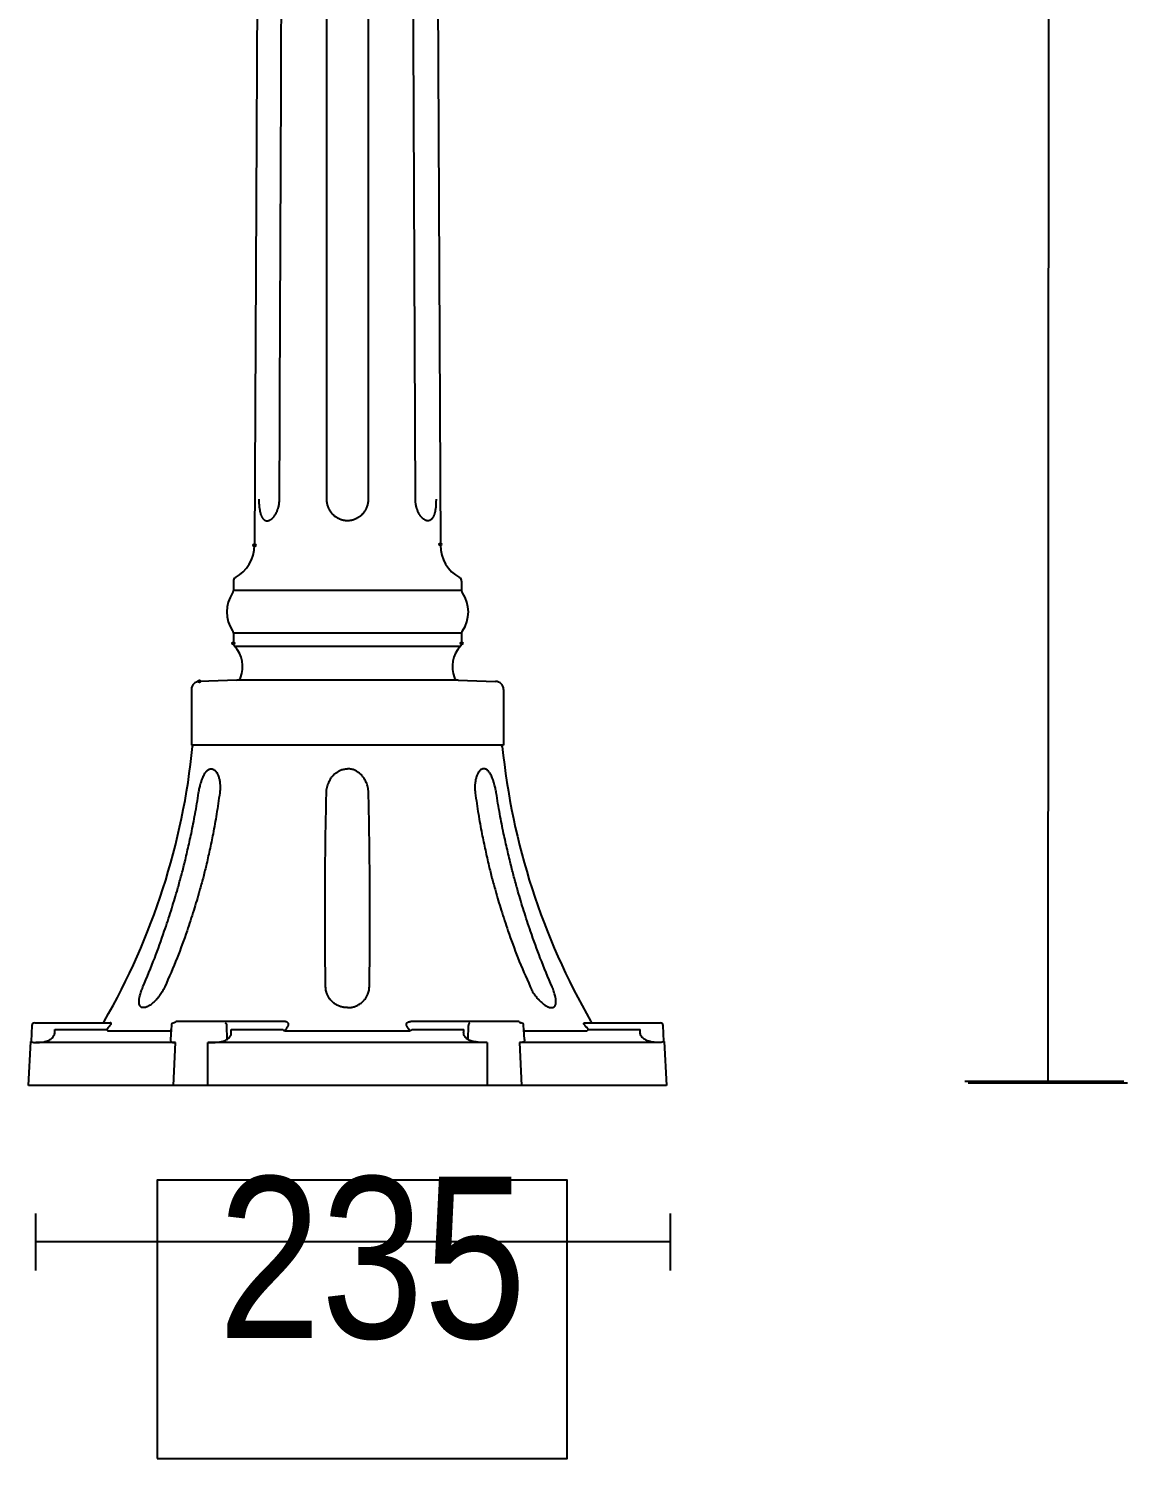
# Model space of a CAD drawing. Extents: x 0 to 91, y 0 to 417.
# Drawn here: x 0.2 to 80.2, y 0 to 104.2 of the extents above; entities that cross this region are included whole.
import ezdxf

# ---------------------------------------------------------------- set-up
doc = ezdxf.new("R2010")
doc.units = 0
doc.layers.add('LIVELLO_1', color=160, linetype='Continuous')
doc.styles.add('STD', font='txt')

# ---------------------------------------------------------------- blocks, each defined once
blk = doc.blocks.new('AI9-BLK1')
at = {"layer": 'LIVELLO_1', "color": 7}
for p, q in [((29.44, 5.54), (29.35, -181.22)), ((-27.85, -14.07), (-28.44, -142.05)), ((-15.48, -14.07), (-14.9, -142.05)), ((-29.98, -144.67), (-29.98, -145.36)), ((-13.35, -144.67), (-13.35, -145.36)), ((-13.35, -145.36), (-29.98, -145.36)), ((-13.35, -148.45), (-29.98, -148.45)), ((-29.98, -148.45), (-29.98, -149.2)), ((-13.35, -148.45), (-13.35, -149.2)), ((-29.9, -149.41), (-13.43, -149.41)), ((-29.72, -151.87), (-32.45, -151.97)), ((-28.47, -151.87), (-29.72, -151.87)), ((-14.86, -151.87), (-28.47, -151.87)), ((-13.61, -151.87), (-14.86, -151.87)), ((-13.61, -151.87), (-10.88, -151.97)), ((-33.03, -152.55), (-33.03, -156.61)), ((-10.3, -152.55), (-10.3, -156.61)), ((-33.03, -156.61), (-32.95, -156.61)), ((-21.66, -156.61), (-32.95, -156.61)), ((-10.49, -156.61), (-21.66, -156.61)), ((-10.3, -156.61), (-10.49, -156.61)), ((-44.45, -176.83), (-39.56, -176.83)), ((-39.56, -176.83), (-38.96, -176.83)), ((-26.28, -176.73), (-34.18, -176.73)), ((-9.15, -176.73), (-17.06, -176.73)), ((-4.37, -176.83), (-3.77, -176.83)), ((-3.77, -176.83), (1.13, -176.83)), ((-44.65, -177.02), (-44.71, -178.18)), ((-42.98, -177.32), (-39.2, -177.32)), ((-39.14, -177.41), (-34.59, -177.41)), ((-34.51, -177.32), (-34.55, -178.05)), ((-34.49, -177.02), (-34.51, -177.32)), ((-30.48, -177.02), (-30.46, -178.05)), ((-30.13, -177.32), (-26.36, -177.32)), ((-26.22, -177.41), (-21.66, -177.41)), ((-21.66, -177.41), (-17.11, -177.41)), ((-16.98, -177.32), (-13.2, -177.32)), ((-12.87, -178.05), (-12.85, -177.02)), ((-8.82, -177.32), (-8.84, -177.02)), ((-8.78, -178.05), (-8.82, -177.32)), ((-8.75, -177.41), (-4.2, -177.41)), ((-4.13, -177.32), (-0.35, -177.32)), ((1.38, -178.18), (1.32, -177.02)), ((-44.89, -181.38), (-44.73, -178.19)), ((-34.2, -178.26), (-44.37, -178.26)), ((-34.34, -181.38), (-34.2, -178.26)), ((-21.66, -178.26), (-31.83, -178.26)), ((-31.83, -181.38), (-31.83, -178.26)), ((-11.5, -178.26), (-21.66, -178.26)), ((-11.5, -178.26), (-11.5, -181.38)), ((1.03, -178.26), (-9.13, -178.26)), ((-9.13, -178.26), (-8.99, -181.38)), ((1.4, -178.19), (1.56, -181.38)), ((23.3, -181.07), (34.89, -181.07)), ((-21.66, -181.38), (-31.83, -181.38)), ((-11.5, -181.38), (-21.66, -181.38)), ((23.55, -181.2), (35.14, -181.2)), ((-44.38, -190.71), (-44.38, -194.86)), ((1.85, -190.71), (1.85, -194.86)), ((1.85, -192.78), (-44.38, -192.78))]:
    blk.add_line(p, q, dxfattribs=at)
for points in [[(-31.83, -181.38), (-34.34, -181.38), (-44.89, -181.38)], [(1.56, -181.38), (-8.99, -181.38), (-11.5, -181.38)]]:
    blk.add_lwpolyline(points, dxfattribs=at)
blk.add_lwpolyline([(-35.53, -208.54), (-5.67, -208.54), (-5.67, -188.28), (-35.53, -188.28)], close=True, dxfattribs=at)
for centre in [(-28.44, -142.05), (-13.35, -149.2)]:
    blk.add_circle(centre, 0.0894, dxfattribs=at)
for centre, major_axis, ratio in [((-14.9, -141.99), (0.0893, 0), 0.975915), ((-29.98, -149.2), (0.0006, -0.0899), 0.979863), ((-32.45, -151.97), (0.0919, 0), 0.952225)]:
    blk.add_ellipse(centre, major_axis=major_axis, ratio=ratio, dxfattribs=at)
for points, knots in [([(-26.62, -138.69), (-26.54, -118.74), (-26.46, -98.79), (-26.38, -78.84), (-26.3, -58.88), (-26.22, -38.93), (-26.14, -18.97)], [0, 0, 0, 0, 1, 1, 1, 2, 2, 2, 2]), ([(-23.17, -138.69), (-23.17, -118.74), (-23.17, -98.79), (-23.17, -78.84), (-23.17, -78.84), (-23.17, -18.97), (-23.17, -18.97)], [0, 0, 0, 0, 1, 1, 1, 2, 2, 2, 2]), ([(-20.17, -18.97), (-20.16, -38.93), (-20.16, -58.88), (-20.16, -78.84), (-20.16, -78.84), (-20.16, -138.69), (-20.16, -138.69)], [0, 0, 0, 0, 1, 1, 1, 2, 2, 2, 2]), ([(-16.71, -138.69), (-16.8, -118.74), (-16.88, -98.79), (-16.96, -78.84), (-17.04, -58.88), (-17.11, -38.93), (-17.19, -18.97)], [0, 0, 0, 0, 1, 1, 1, 2, 2, 2, 2]), ([(-28.12, -138.69), (-28.12, -138.75), (-28.12, -138.81), (-28.12, -138.87), (-28.12, -138.92), (-28.12, -138.97), (-28.12, -139.03), (-28.11, -139.07), (-28.11, -139.11), (-28.1, -139.15), (-28.1, -139.19), (-28.1, -139.23), (-28.09, -139.27), (-28.09, -139.3), (-28.09, -139.33), (-28.08, -139.35), (-28.08, -139.38), (-28.07, -139.41), (-28.07, -139.43), (-28.06, -139.46), (-28.06, -139.49), (-28.06, -139.51), (-28.05, -139.54), (-28.04, -139.57), (-28.04, -139.6), (-28.03, -139.63), (-28.03, -139.65), (-28.02, -139.67), (-28.01, -139.69), (-28.01, -139.72), (-28, -139.75), (-28, -139.77), (-27.99, -139.79), (-27.98, -139.81), (-27.97, -139.83), (-27.96, -139.85), (-27.96, -139.87), (-27.95, -139.89), (-27.94, -139.91), (-27.94, -139.93), (-27.93, -139.95), (-27.92, -139.96), (-27.91, -139.98), (-27.9, -140), (-27.89, -140.01), (-27.88, -140.03), (-27.87, -140.05), (-27.86, -140.06), (-27.85, -140.07), (-27.84, -140.09), (-27.84, -140.1), (-27.82, -140.11), (-27.81, -140.12), (-27.81, -140.13), (-27.79, -140.15), (-27.78, -140.16), (-27.78, -140.17), (-27.76, -140.18), (-27.75, -140.19), (-27.74, -140.2), (-27.73, -140.2), (-27.72, -140.21), (-27.71, -140.22), (-27.7, -140.22), (-27.69, -140.23), (-27.68, -140.24), (-27.66, -140.24), (-27.65, -140.24), (-27.64, -140.25), (-27.63, -140.26), (-27.62, -140.26), (-27.61, -140.26), (-27.59, -140.27), (-27.59, -140.27), (-27.57, -140.27), (-27.56, -140.27), (-27.54, -140.27), (-27.53, -140.27), (-27.52, -140.27), (-27.51, -140.27), (-27.49, -140.27), (-27.48, -140.27), (-27.47, -140.27), (-27.46, -140.27), (-27.45, -140.27), (-27.43, -140.26), (-27.42, -140.26), (-27.41, -140.26), (-27.39, -140.25), (-27.38, -140.24), (-27.36, -140.24), (-27.35, -140.23), (-27.34, -140.23), (-27.32, -140.22), (-27.31, -140.22), (-27.3, -140.21), (-27.29, -140.2), (-27.27, -140.19), (-27.26, -140.19), (-27.25, -140.17), (-27.23, -140.16), (-27.21, -140.16), (-27.2, -140.15), (-27.19, -140.13), (-27.18, -140.12), (-27.16, -140.11), (-27.15, -140.1), (-27.13, -140.09), (-27.12, -140.07), (-27.11, -140.06), (-27.09, -140.04), (-27.08, -140.03), (-27.06, -140.01), (-27.05, -140), (-27.04, -139.98), (-27.02, -139.96), (-27.01, -139.95), (-27, -139.93), (-26.98, -139.91), (-26.96, -139.89), (-26.95, -139.87), (-26.93, -139.85), (-26.93, -139.83), (-26.91, -139.81), (-26.9, -139.78), (-26.88, -139.76), (-26.87, -139.75), (-26.86, -139.72), (-26.85, -139.69), (-26.83, -139.67), (-26.82, -139.65), (-26.82, -139.62), (-26.8, -139.6), (-26.79, -139.57), (-26.78, -139.54), (-26.77, -139.51), (-26.76, -139.49), (-26.75, -139.46), (-26.74, -139.43), (-26.73, -139.41), (-26.72, -139.38), (-26.71, -139.35), (-26.7, -139.33), (-26.7, -139.3), (-26.69, -139.27), (-26.68, -139.23), (-26.67, -139.2), (-26.66, -139.15), (-26.65, -139.11), (-26.65, -139.07), (-26.64, -139.03), (-26.63, -138.97), (-26.63, -138.92), (-26.63, -138.87), (-26.62, -138.81), (-26.62, -138.75), (-26.62, -138.69)], [0, 0, 0, 0, 1, 1, 1, 2, 2, 2, 3, 3, 3, 4, 4, 4, 5, 5, 5, 6, 6, 6, 7, 7, 7, 8, 8, 8, 9, 9, 9, 10, 10, 10, 11, 11, 11, 12, 12, 12, 13, 13, 13, 14, 14, 14, 15, 15, 15, 16, 16, 16, 17, 17, 17, 18, 18, 18, 19, 19, 19, 20, 20, 20, 21, 21, 21, 22, 22, 22, 23, 23, 23, 24, 24, 24, 25, 25, 25, 26, 26, 26, 27, 27, 27, 28, 28, 28, 29, 29, 29, 30, 30, 30, 31, 31, 31, 32, 32, 32, 33, 33, 33, 34, 34, 34, 35, 35, 35, 36, 36, 36, 37, 37, 37, 38, 38, 38, 39, 39, 39, 40, 40, 40, 41, 41, 41, 42, 42, 42, 43, 43, 43, 44, 44, 44, 45, 45, 45, 46, 46, 46, 47, 47, 47, 48, 48, 48, 49, 49, 49, 50, 50, 50, 51, 51, 51, 52, 52, 52, 52]), ([(-21.66, -140.27), (-21.71, -140.27), (-21.75, -140.27), (-21.8, -140.27), (-21.83, -140.26), (-21.87, -140.26), (-21.91, -140.25), (-21.94, -140.24), (-21.98, -140.24), (-22, -140.23), (-22.03, -140.22), (-22.07, -140.22), (-22.09, -140.21), (-22.12, -140.2), (-22.14, -140.2), (-22.16, -140.19), (-22.18, -140.18), (-22.2, -140.17), (-22.22, -140.16), (-22.24, -140.15), (-22.26, -140.15), (-22.28, -140.13), (-22.31, -140.12), (-22.33, -140.11), (-22.35, -140.1), (-22.37, -140.09), (-22.4, -140.08), (-22.42, -140.06), (-22.44, -140.05), (-22.46, -140.04), (-22.48, -140.02), (-22.5, -140.01), (-22.53, -139.99), (-22.55, -139.97), (-22.57, -139.96), (-22.59, -139.95), (-22.61, -139.93), (-22.63, -139.91), (-22.65, -139.89), (-22.67, -139.87), (-22.69, -139.85), (-22.71, -139.84), (-22.73, -139.82), (-22.75, -139.79), (-22.77, -139.77), (-22.79, -139.75), (-22.8, -139.73), (-22.82, -139.71), (-22.84, -139.69), (-22.86, -139.66), (-22.87, -139.64), (-22.89, -139.62), (-22.9, -139.59), (-22.93, -139.57), (-22.94, -139.54), (-22.95, -139.52), (-22.97, -139.49), (-22.98, -139.46), (-23, -139.44), (-23.01, -139.41), (-23.02, -139.39), (-23.03, -139.36), (-23.04, -139.34), (-23.05, -139.31), (-23.06, -139.28), (-23.07, -139.26), (-23.08, -139.23), (-23.1, -139.2), (-23.1, -139.16), (-23.12, -139.12), (-23.13, -139.09), (-23.13, -139.05), (-23.15, -139.01), (-23.15, -138.96), (-23.16, -138.91), (-23.17, -138.86), (-23.17, -138.8), (-23.17, -138.75), (-23.17, -138.69)], [0, 0, 0, 0, 1, 1, 1, 2, 2, 2, 3, 3, 3, 4, 4, 4, 5, 5, 5, 6, 6, 6, 7, 7, 7, 8, 8, 8, 9, 9, 9, 10, 10, 10, 11, 11, 11, 12, 12, 12, 13, 13, 13, 14, 14, 14, 15, 15, 15, 16, 16, 16, 17, 17, 17, 18, 18, 18, 19, 19, 19, 20, 20, 20, 21, 21, 21, 22, 22, 22, 23, 23, 23, 24, 24, 24, 25, 25, 25, 26, 26, 26, 26]), ([(-20.16, -138.69), (-20.16, -138.75), (-20.16, -138.8), (-20.17, -138.86), (-20.17, -138.91), (-20.18, -138.96), (-20.19, -139.01), (-20.2, -139.05), (-20.21, -139.09), (-20.22, -139.12), (-20.23, -139.16), (-20.24, -139.2), (-20.25, -139.23), (-20.26, -139.26), (-20.27, -139.29), (-20.28, -139.31), (-20.29, -139.34), (-20.3, -139.37), (-20.31, -139.39), (-20.32, -139.41), (-20.33, -139.44), (-20.35, -139.47), (-20.36, -139.49), (-20.38, -139.52), (-20.4, -139.55), (-20.41, -139.57), (-20.43, -139.59), (-20.44, -139.62), (-20.46, -139.64), (-20.48, -139.66), (-20.49, -139.69), (-20.51, -139.71), (-20.53, -139.73), (-20.55, -139.76), (-20.57, -139.78), (-20.59, -139.8), (-20.61, -139.82), (-20.63, -139.84), (-20.65, -139.85), (-20.66, -139.88), (-20.68, -139.89), (-20.71, -139.91), (-20.73, -139.93), (-20.75, -139.95), (-20.77, -139.96), (-20.79, -139.98), (-20.81, -139.99), (-20.83, -140.01), (-20.85, -140.02), (-20.87, -140.04), (-20.9, -140.05), (-20.92, -140.06), (-20.94, -140.08), (-20.96, -140.09), (-20.98, -140.1), (-21, -140.11), (-21.02, -140.12), (-21.05, -140.13), (-21.07, -140.15), (-21.09, -140.15), (-21.11, -140.16), (-21.13, -140.17), (-21.16, -140.18), (-21.17, -140.19), (-21.2, -140.2), (-21.22, -140.2), (-21.24, -140.21), (-21.27, -140.22), (-21.29, -140.22), (-21.32, -140.23), (-21.36, -140.24), (-21.39, -140.24), (-21.42, -140.25), (-21.46, -140.26), (-21.5, -140.26), (-21.54, -140.27), (-21.58, -140.27), (-21.62, -140.27), (-21.66, -140.27)], [0, 0, 0, 0, 1, 1, 1, 2, 2, 2, 3, 3, 3, 4, 4, 4, 5, 5, 5, 6, 6, 6, 7, 7, 7, 8, 8, 8, 9, 9, 9, 10, 10, 10, 11, 11, 11, 12, 12, 12, 13, 13, 13, 14, 14, 14, 15, 15, 15, 16, 16, 16, 17, 17, 17, 18, 18, 18, 19, 19, 19, 20, 20, 20, 21, 21, 21, 22, 22, 22, 23, 23, 23, 24, 24, 24, 25, 25, 25, 26, 26, 26, 26]), ([(-15.21, -138.69), (-15.21, -138.75), (-15.21, -138.81), (-15.22, -138.87), (-15.22, -138.92), (-15.22, -138.97), (-15.22, -139.03), (-15.22, -139.07), (-15.23, -139.11), (-15.23, -139.15), (-15.23, -139.19), (-15.23, -139.23), (-15.24, -139.27), (-15.24, -139.3), (-15.24, -139.33), (-15.25, -139.35), (-15.25, -139.38), (-15.26, -139.41), (-15.26, -139.43), (-15.27, -139.46), (-15.27, -139.49), (-15.27, -139.51), (-15.28, -139.54), (-15.29, -139.57), (-15.29, -139.6), (-15.3, -139.62), (-15.3, -139.65), (-15.31, -139.67), (-15.32, -139.69), (-15.32, -139.72), (-15.33, -139.75), (-15.33, -139.77), (-15.35, -139.79), (-15.35, -139.81), (-15.36, -139.83), (-15.37, -139.85), (-15.37, -139.87), (-15.38, -139.89), (-15.39, -139.91), (-15.4, -139.93), (-15.41, -139.95), (-15.41, -139.96), (-15.42, -139.98), (-15.43, -140), (-15.44, -140.01), (-15.45, -140.03), (-15.46, -140.04), (-15.47, -140.06), (-15.48, -140.07), (-15.49, -140.09), (-15.5, -140.1), (-15.51, -140.11), (-15.52, -140.12), (-15.52, -140.13), (-15.53, -140.15), (-15.55, -140.16), (-15.56, -140.17), (-15.56, -140.18), (-15.58, -140.19), (-15.59, -140.2), (-15.6, -140.2), (-15.61, -140.21), (-15.62, -140.22), (-15.63, -140.22), (-15.64, -140.23), (-15.66, -140.24), (-15.66, -140.24), (-15.68, -140.24), (-15.69, -140.25), (-15.7, -140.26), (-15.71, -140.26), (-15.72, -140.26), (-15.74, -140.27), (-15.75, -140.27), (-15.76, -140.27), (-15.77, -140.27), (-15.78, -140.27), (-15.8, -140.27), (-15.81, -140.27), (-15.82, -140.27), (-15.84, -140.27), (-15.85, -140.27), (-15.86, -140.27), (-15.88, -140.27), (-15.89, -140.27), (-15.9, -140.26), (-15.91, -140.26), (-15.93, -140.25), (-15.94, -140.25), (-15.95, -140.24), (-15.96, -140.24), (-15.98, -140.23), (-15.99, -140.23), (-16.01, -140.22), (-16.02, -140.22), (-16.03, -140.21), (-16.05, -140.2), (-16.06, -140.19), (-16.07, -140.19), (-16.09, -140.17), (-16.1, -140.16), (-16.11, -140.16), (-16.13, -140.15), (-16.14, -140.13), (-16.16, -140.12), (-16.17, -140.11), (-16.18, -140.1), (-16.2, -140.09), (-16.21, -140.07), (-16.23, -140.06), (-16.24, -140.04), (-16.26, -140.03), (-16.27, -140.01), (-16.28, -140), (-16.29, -139.98), (-16.31, -139.96), (-16.33, -139.95), (-16.34, -139.93), (-16.35, -139.91), (-16.37, -139.89), (-16.38, -139.87), (-16.39, -139.85), (-16.41, -139.83), (-16.42, -139.81), (-16.43, -139.79), (-16.44, -139.77), (-16.46, -139.75), (-16.47, -139.72), (-16.48, -139.69), (-16.49, -139.67), (-16.51, -139.65), (-16.52, -139.62), (-16.53, -139.6), (-16.54, -139.57), (-16.55, -139.54), (-16.56, -139.51), (-16.57, -139.49), (-16.58, -139.46), (-16.59, -139.43), (-16.6, -139.41), (-16.61, -139.38), (-16.62, -139.35), (-16.63, -139.33), (-16.63, -139.3), (-16.64, -139.27), (-16.65, -139.23), (-16.66, -139.2), (-16.67, -139.15), (-16.68, -139.11), (-16.68, -139.07), (-16.69, -139.03), (-16.7, -138.98), (-16.71, -138.92), (-16.71, -138.87), (-16.71, -138.81), (-16.71, -138.75), (-16.71, -138.69)], [0, 0, 0, 0, 1, 1, 1, 2, 2, 2, 3, 3, 3, 4, 4, 4, 5, 5, 5, 6, 6, 6, 7, 7, 7, 8, 8, 8, 9, 9, 9, 10, 10, 10, 11, 11, 11, 12, 12, 12, 13, 13, 13, 14, 14, 14, 15, 15, 15, 16, 16, 16, 17, 17, 17, 18, 18, 18, 19, 19, 19, 20, 20, 20, 21, 21, 21, 22, 22, 22, 23, 23, 23, 24, 24, 24, 25, 25, 25, 26, 26, 26, 27, 27, 27, 28, 28, 28, 29, 29, 29, 30, 30, 30, 31, 31, 31, 32, 32, 32, 33, 33, 33, 34, 34, 34, 35, 35, 35, 36, 36, 36, 37, 37, 37, 38, 38, 38, 39, 39, 39, 40, 40, 40, 41, 41, 41, 42, 42, 42, 43, 43, 43, 44, 44, 44, 45, 45, 45, 46, 46, 46, 47, 47, 47, 48, 48, 48, 49, 49, 49, 50, 50, 50, 51, 51, 51, 52, 52, 52, 52]), ([(-32.51, -160.07), (-32.48, -159.96), (-32.47, -159.85), (-32.44, -159.74), (-32.42, -159.64), (-32.4, -159.54), (-32.37, -159.43), (-32.34, -159.36), (-32.32, -159.28), (-32.29, -159.2), (-32.27, -159.13), (-32.24, -159.06), (-32.21, -158.98), (-32.19, -158.94), (-32.18, -158.89), (-32.15, -158.84), (-32.13, -158.8), (-32.1, -158.75), (-32.08, -158.71), (-32.06, -158.67), (-32.03, -158.64), (-32.01, -158.61), (-31.98, -158.57), (-31.96, -158.54), (-31.93, -158.51), (-31.91, -158.48), (-31.88, -158.46), (-31.86, -158.44), (-31.84, -158.42), (-31.81, -158.4), (-31.78, -158.38), (-31.76, -158.37), (-31.74, -158.36), (-31.71, -158.35), (-31.69, -158.34), (-31.66, -158.33), (-31.63, -158.33), (-31.6, -158.33), (-31.58, -158.33), (-31.55, -158.33), (-31.53, -158.33), (-31.51, -158.34), (-31.48, -158.35), (-31.45, -158.36), (-31.43, -158.38), (-31.4, -158.39), (-31.38, -158.4), (-31.35, -158.42), (-31.33, -158.44), (-31.31, -158.47), (-31.28, -158.5), (-31.26, -158.52), (-31.24, -158.55), (-31.21, -158.58), (-31.19, -158.61), (-31.17, -158.64), (-31.15, -158.68), (-31.14, -158.72), (-31.12, -158.75), (-31.1, -158.79), (-31.08, -158.83), (-31.06, -158.91), (-31.03, -158.98), (-31.01, -159.06), (-30.99, -159.14), (-30.98, -159.22), (-30.96, -159.31), (-30.95, -159.43), (-30.94, -159.55), (-30.94, -159.67), (-30.94, -159.81), (-30.96, -159.94), (-30.97, -160.07)], [0, 0, 0, 0, 1, 1, 1, 2, 2, 2, 3, 3, 3, 4, 4, 4, 5, 5, 5, 6, 6, 6, 7, 7, 7, 8, 8, 8, 9, 9, 9, 10, 10, 10, 11, 11, 11, 12, 12, 12, 13, 13, 13, 14, 14, 14, 15, 15, 15, 16, 16, 16, 17, 17, 17, 18, 18, 18, 19, 19, 19, 20, 20, 20, 21, 21, 21, 22, 22, 22, 23, 23, 23, 24, 24, 24, 24]), ([(-23.2, -160.07), (-23.19, -159.94), (-23.18, -159.8), (-23.15, -159.67), (-23.13, -159.55), (-23.08, -159.43), (-23.03, -159.32), (-23, -159.24), (-22.95, -159.15), (-22.9, -159.08), (-22.86, -159), (-22.81, -158.94), (-22.76, -158.87), (-22.72, -158.83), (-22.69, -158.79), (-22.65, -158.75), (-22.62, -158.72), (-22.58, -158.68), (-22.53, -158.65), (-22.48, -158.61), (-22.43, -158.57), (-22.37, -158.54), (-22.31, -158.5), (-22.25, -158.47), (-22.19, -158.44), (-22.11, -158.4), (-22.03, -158.37), (-21.94, -158.36), (-21.85, -158.34), (-21.76, -158.33), (-21.66, -158.33)], [0, 0, 0, 0, 1, 1, 1, 2, 2, 2, 3, 3, 3, 4, 4, 4, 5, 5, 5, 6, 6, 6, 7, 7, 7, 8, 8, 8, 9, 9, 9, 10, 10, 10, 10]), ([(-20.14, -160.07), (-20.14, -159.94), (-20.16, -159.8), (-20.18, -159.67), (-20.21, -159.55), (-20.25, -159.43), (-20.3, -159.32), (-20.33, -159.24), (-20.38, -159.15), (-20.43, -159.08), (-20.47, -159), (-20.52, -158.94), (-20.58, -158.87), (-20.61, -158.83), (-20.64, -158.79), (-20.68, -158.75), (-20.72, -158.72), (-20.76, -158.68), (-20.79, -158.65), (-20.85, -158.61), (-20.91, -158.57), (-20.96, -158.54), (-21.02, -158.5), (-21.08, -158.47), (-21.14, -158.44), (-21.22, -158.4), (-21.3, -158.37), (-21.39, -158.36), (-21.48, -158.34), (-21.57, -158.33), (-21.66, -158.33)], [0, 0, 0, 0, 1, 1, 1, 2, 2, 2, 3, 3, 3, 4, 4, 4, 5, 5, 5, 6, 6, 6, 7, 7, 7, 8, 8, 8, 9, 9, 9, 10, 10, 10, 10]), ([(-10.83, -160.07), (-10.85, -159.96), (-10.87, -159.85), (-10.89, -159.74), (-10.91, -159.64), (-10.94, -159.54), (-10.97, -159.43), (-10.99, -159.36), (-11.01, -159.28), (-11.04, -159.2), (-11.06, -159.13), (-11.09, -159.06), (-11.12, -158.98), (-11.14, -158.94), (-11.16, -158.89), (-11.18, -158.84), (-11.2, -158.8), (-11.23, -158.75), (-11.25, -158.71), (-11.28, -158.67), (-11.3, -158.64), (-11.33, -158.61), (-11.35, -158.57), (-11.37, -158.54), (-11.4, -158.51), (-11.42, -158.48), (-11.45, -158.46), (-11.47, -158.44), (-11.5, -158.42), (-11.52, -158.4), (-11.55, -158.38), (-11.57, -158.37), (-11.6, -158.36), (-11.62, -158.35), (-11.65, -158.34), (-11.67, -158.33), (-11.7, -158.33), (-11.73, -158.33), (-11.75, -158.33), (-11.78, -158.33), (-11.81, -158.33), (-11.83, -158.34), (-11.85, -158.35), (-11.88, -158.36), (-11.91, -158.38), (-11.93, -158.39), (-11.96, -158.4), (-11.98, -158.42), (-12, -158.44), (-12.03, -158.47), (-12.05, -158.5), (-12.07, -158.52), (-12.1, -158.55), (-12.12, -158.58), (-12.14, -158.61), (-12.16, -158.64), (-12.18, -158.68), (-12.2, -158.72), (-12.22, -158.75), (-12.23, -158.79), (-12.25, -158.83), (-12.28, -158.91), (-12.3, -158.98), (-12.32, -159.06), (-12.34, -159.14), (-12.35, -159.22), (-12.36, -159.31), (-12.38, -159.43), (-12.39, -159.55), (-12.39, -159.67), (-12.39, -159.81), (-12.38, -159.94), (-12.36, -160.07)], [0, 0, 0, 0, 1, 1, 1, 2, 2, 2, 3, 3, 3, 4, 4, 4, 5, 5, 5, 6, 6, 6, 7, 7, 7, 8, 8, 8, 9, 9, 9, 10, 10, 10, 11, 11, 11, 12, 12, 12, 13, 13, 13, 14, 14, 14, 15, 15, 15, 16, 16, 16, 17, 17, 17, 18, 18, 18, 19, 19, 19, 20, 20, 20, 21, 21, 21, 22, 22, 22, 23, 23, 23, 24, 24, 24, 24]), ([(-36.57, -174.21), (-36.27, -173.51), (-35.98, -172.81), (-35.71, -172.11), (-35.46, -171.47), (-35.23, -170.82), (-35.01, -170.16), (-34.83, -169.67), (-34.67, -169.17), (-34.52, -168.67), (-34.37, -168.19), (-34.22, -167.72), (-34.08, -167.23), (-33.99, -166.93), (-33.91, -166.62), (-33.83, -166.31), (-33.74, -166), (-33.66, -165.69), (-33.58, -165.38), (-33.49, -165), (-33.39, -164.62), (-33.31, -164.24), (-33.22, -163.84), (-33.13, -163.44), (-33.04, -163.04), (-32.95, -162.57), (-32.85, -162.1), (-32.77, -161.62), (-32.67, -161.11), (-32.59, -160.59), (-32.51, -160.07)], [0, 0, 0, 0, 1, 1, 1, 2, 2, 2, 3, 3, 3, 4, 4, 4, 5, 5, 5, 6, 6, 6, 7, 7, 7, 8, 8, 8, 9, 9, 9, 10, 10, 10, 10]), ([(-30.97, -160.07), (-31.05, -160.59), (-31.12, -161.12), (-31.21, -161.63), (-31.28, -162.11), (-31.37, -162.59), (-31.46, -163.06), (-31.53, -163.46), (-31.62, -163.86), (-31.71, -164.25), (-31.79, -164.63), (-31.88, -165.01), (-31.96, -165.39), (-32.04, -165.69), (-32.11, -165.99), (-32.19, -166.3), (-32.27, -166.6), (-32.36, -166.9), (-32.44, -167.2), (-32.58, -167.68), (-32.72, -168.16), (-32.86, -168.63), (-33.02, -169.13), (-33.18, -169.63), (-33.35, -170.12), (-33.58, -170.78), (-33.82, -171.44), (-34.08, -172.09), (-34.36, -172.8), (-34.67, -173.5), (-34.97, -174.21)], [0, 0, 0, 0, 1, 1, 1, 2, 2, 2, 3, 3, 3, 4, 4, 4, 5, 5, 5, 6, 6, 6, 7, 7, 7, 8, 8, 8, 9, 9, 9, 10, 10, 10, 10]), ([(-23.26, -174.21), (-23.27, -173.5), (-23.28, -172.8), (-23.29, -172.09), (-23.3, -171.44), (-23.3, -170.79), (-23.3, -170.15), (-23.3, -170.15), (-23.3, -168.66), (-23.3, -168.66), (-23.3, -168.19), (-23.3, -167.72), (-23.3, -167.24), (-23.3, -166.93), (-23.3, -166.62), (-23.3, -166.31), (-23.29, -166), (-23.29, -165.69), (-23.29, -165.38), (-23.28, -165), (-23.28, -164.62), (-23.27, -164.23), (-23.27, -163.83), (-23.26, -163.44), (-23.26, -163.04), (-23.25, -162.57), (-23.24, -162.09), (-23.23, -161.62), (-23.22, -161.1), (-23.21, -160.59), (-23.2, -160.07)], [0, 0, 0, 0, 1, 1, 1, 2, 2, 2, 3, 3, 3, 4, 4, 4, 5, 5, 5, 6, 6, 6, 7, 7, 7, 8, 8, 8, 9, 9, 9, 10, 10, 10, 10]), ([(-20.07, -174.21), (-20.06, -173.5), (-20.05, -172.8), (-20.04, -172.09), (-20.03, -171.44), (-20.03, -170.79), (-20.03, -170.15), (-20.03, -170.15), (-20.03, -168.66), (-20.03, -168.66), (-20.03, -168.19), (-20.03, -167.72), (-20.03, -167.24), (-20.03, -166.93), (-20.03, -166.62), (-20.04, -166.31), (-20.04, -166), (-20.04, -165.69), (-20.05, -165.38), (-20.05, -165), (-20.06, -164.62), (-20.06, -164.23), (-20.06, -163.83), (-20.07, -163.44), (-20.08, -163.04), (-20.08, -162.57), (-20.09, -162.09), (-20.1, -161.62), (-20.11, -161.1), (-20.12, -160.59), (-20.14, -160.07)], [0, 0, 0, 0, 1, 1, 1, 2, 2, 2, 3, 3, 3, 4, 4, 4, 5, 5, 5, 6, 6, 6, 7, 7, 7, 8, 8, 8, 9, 9, 9, 10, 10, 10, 10]), ([(-12.36, -160.07), (-12.29, -160.59), (-12.21, -161.12), (-12.13, -161.63), (-12.05, -162.11), (-11.97, -162.59), (-11.88, -163.06), (-11.8, -163.46), (-11.71, -163.86), (-11.62, -164.25), (-11.54, -164.63), (-11.46, -165.01), (-11.37, -165.39), (-11.29, -165.69), (-11.22, -165.99), (-11.14, -166.3), (-11.06, -166.6), (-10.97, -166.9), (-10.89, -167.2), (-10.75, -167.68), (-10.62, -168.16), (-10.47, -168.63), (-10.31, -169.13), (-10.15, -169.63), (-9.98, -170.12), (-9.75, -170.78), (-9.51, -171.44), (-9.26, -172.09), (-8.97, -172.8), (-8.66, -173.5), (-8.35, -174.21)], [0, 0, 0, 0, 1, 1, 1, 2, 2, 2, 3, 3, 3, 4, 4, 4, 5, 5, 5, 6, 6, 6, 7, 7, 7, 8, 8, 8, 9, 9, 9, 10, 10, 10, 10]), ([(-6.76, -174.21), (-7.05, -173.51), (-7.35, -172.81), (-7.62, -172.11), (-7.87, -171.47), (-8.1, -170.82), (-8.33, -170.16), (-8.5, -169.67), (-8.66, -169.17), (-8.82, -168.67), (-8.97, -168.19), (-9.11, -167.72), (-9.25, -167.23), (-9.34, -166.93), (-9.42, -166.62), (-9.51, -166.31), (-9.59, -166), (-9.67, -165.69), (-9.75, -165.38), (-9.84, -165), (-9.93, -164.62), (-10.02, -164.24), (-10.12, -163.84), (-10.2, -163.44), (-10.29, -163.04), (-10.39, -162.57), (-10.48, -162.1), (-10.57, -161.62), (-10.66, -161.11), (-10.75, -160.59), (-10.83, -160.07)], [0, 0, 0, 0, 1, 1, 1, 2, 2, 2, 3, 3, 3, 4, 4, 4, 5, 5, 5, 6, 6, 6, 7, 7, 7, 8, 8, 8, 9, 9, 9, 10, 10, 10, 10]), ([(-34.97, -174.21), (-35.03, -174.33), (-35.09, -174.45), (-35.16, -174.56), (-35.22, -174.67), (-35.29, -174.77), (-35.36, -174.86), (-35.41, -174.94), (-35.47, -175), (-35.53, -175.07), (-35.58, -175.13), (-35.64, -175.19), (-35.7, -175.25), (-35.73, -175.28), (-35.77, -175.32), (-35.81, -175.35), (-35.84, -175.39), (-35.88, -175.42), (-35.92, -175.45), (-35.96, -175.48), (-35.99, -175.5), (-36.03, -175.53), (-36.07, -175.55), (-36.1, -175.58), (-36.14, -175.6), (-36.17, -175.62), (-36.2, -175.63), (-36.24, -175.65), (-36.27, -175.66), (-36.3, -175.68), (-36.34, -175.69), (-36.37, -175.7), (-36.4, -175.7), (-36.42, -175.71), (-36.45, -175.71), (-36.48, -175.72), (-36.51, -175.72), (-36.53, -175.72), (-36.56, -175.72), (-36.58, -175.71), (-36.61, -175.71), (-36.63, -175.71), (-36.66, -175.7), (-36.68, -175.69), (-36.69, -175.68), (-36.72, -175.66), (-36.73, -175.65), (-36.75, -175.63), (-36.77, -175.61), (-36.78, -175.59), (-36.8, -175.57), (-36.8, -175.54), (-36.82, -175.52), (-36.82, -175.5), (-36.83, -175.47), (-36.84, -175.44), (-36.84, -175.41), (-36.85, -175.38), (-36.85, -175.38), (-36.85, -175.28), (-36.85, -175.28), (-36.85, -175.21), (-36.84, -175.15), (-36.83, -175.08), (-36.82, -175.01), (-36.81, -174.94), (-36.8, -174.86), (-36.77, -174.76), (-36.74, -174.65), (-36.7, -174.55), (-36.66, -174.43), (-36.62, -174.32), (-36.57, -174.21)], [0, 0, 0, 0, 1, 1, 1, 2, 2, 2, 3, 3, 3, 4, 4, 4, 5, 5, 5, 6, 6, 6, 7, 7, 7, 8, 8, 8, 9, 9, 9, 10, 10, 10, 11, 11, 11, 12, 12, 12, 13, 13, 13, 14, 14, 14, 15, 15, 15, 16, 16, 16, 17, 17, 17, 18, 18, 18, 19, 19, 19, 20, 20, 20, 21, 21, 21, 22, 22, 22, 23, 23, 23, 24, 24, 24, 24]), ([(-21.66, -175.72), (-21.75, -175.72), (-21.84, -175.71), (-21.92, -175.7), (-22, -175.69), (-22.08, -175.67), (-22.15, -175.65), (-22.21, -175.63), (-22.27, -175.61), (-22.33, -175.58), (-22.38, -175.56), (-22.44, -175.53), (-22.49, -175.5), (-22.53, -175.48), (-22.57, -175.45), (-22.6, -175.43), (-22.64, -175.41), (-22.68, -175.38), (-22.71, -175.35), (-22.75, -175.32), (-22.78, -175.29), (-22.81, -175.26), (-22.85, -175.22), (-22.87, -175.19), (-22.9, -175.15), (-22.95, -175.1), (-22.99, -175.04), (-23.03, -174.98), (-23.07, -174.92), (-23.1, -174.86), (-23.13, -174.79), (-23.17, -174.71), (-23.2, -174.62), (-23.22, -174.52), (-23.25, -174.42), (-23.25, -174.31), (-23.26, -174.21)], [0, 0, 0, 0, 1, 1, 1, 2, 2, 2, 3, 3, 3, 4, 4, 4, 5, 5, 5, 6, 6, 6, 7, 7, 7, 8, 8, 8, 9, 9, 9, 10, 10, 10, 11, 11, 11, 12, 12, 12, 12]), ([(-21.66, -175.72), (-21.58, -175.72), (-21.49, -175.71), (-21.41, -175.7), (-21.33, -175.69), (-21.25, -175.67), (-21.18, -175.65), (-21.12, -175.63), (-21.06, -175.61), (-21, -175.58), (-20.95, -175.56), (-20.89, -175.53), (-20.84, -175.5), (-20.8, -175.48), (-20.76, -175.45), (-20.73, -175.43), (-20.69, -175.41), (-20.65, -175.38), (-20.62, -175.35), (-20.58, -175.32), (-20.55, -175.29), (-20.52, -175.26), (-20.49, -175.22), (-20.46, -175.19), (-20.43, -175.15), (-20.38, -175.1), (-20.34, -175.04), (-20.3, -174.98), (-20.26, -174.92), (-20.23, -174.86), (-20.2, -174.79), (-20.16, -174.71), (-20.13, -174.62), (-20.11, -174.52), (-20.08, -174.42), (-20.08, -174.31), (-20.07, -174.21)], [0, 0, 0, 0, 1, 1, 1, 2, 2, 2, 3, 3, 3, 4, 4, 4, 5, 5, 5, 6, 6, 6, 7, 7, 7, 8, 8, 8, 9, 9, 9, 10, 10, 10, 11, 11, 11, 12, 12, 12, 12]), ([(-8.35, -174.21), (-8.3, -174.33), (-8.24, -174.45), (-8.18, -174.56), (-8.11, -174.67), (-8.05, -174.77), (-7.97, -174.86), (-7.92, -174.94), (-7.86, -175), (-7.8, -175.07), (-7.75, -175.13), (-7.7, -175.19), (-7.63, -175.25), (-7.6, -175.28), (-7.56, -175.32), (-7.52, -175.35), (-7.49, -175.39), (-7.45, -175.42), (-7.41, -175.45), (-7.38, -175.48), (-7.34, -175.5), (-7.3, -175.53), (-7.27, -175.55), (-7.23, -175.58), (-7.19, -175.6), (-7.16, -175.62), (-7.13, -175.63), (-7.09, -175.65), (-7.06, -175.66), (-7.02, -175.68), (-6.99, -175.69), (-6.96, -175.7), (-6.93, -175.7), (-6.9, -175.71), (-6.87, -175.71), (-6.85, -175.72), (-6.82, -175.72), (-6.8, -175.72), (-6.77, -175.72), (-6.75, -175.71), (-6.72, -175.71), (-6.7, -175.71), (-6.68, -175.7), (-6.66, -175.69), (-6.64, -175.68), (-6.62, -175.66), (-6.6, -175.65), (-6.59, -175.63), (-6.57, -175.61), (-6.56, -175.59), (-6.54, -175.57), (-6.53, -175.54), (-6.52, -175.52), (-6.51, -175.5), (-6.5, -175.47), (-6.49, -175.44), (-6.49, -175.41), (-6.49, -175.38), (-6.48, -175.34), (-6.48, -175.31), (-6.48, -175.28), (-6.48, -175.21), (-6.49, -175.15), (-6.5, -175.08), (-6.51, -175.01), (-6.52, -174.94), (-6.54, -174.86), (-6.56, -174.76), (-6.59, -174.65), (-6.63, -174.55), (-6.67, -174.43), (-6.72, -174.32), (-6.76, -174.21)], [0, 0, 0, 0, 1, 1, 1, 2, 2, 2, 3, 3, 3, 4, 4, 4, 5, 5, 5, 6, 6, 6, 7, 7, 7, 8, 8, 8, 9, 9, 9, 10, 10, 10, 11, 11, 11, 12, 12, 12, 13, 13, 13, 14, 14, 14, 15, 15, 15, 16, 16, 16, 17, 17, 17, 18, 18, 18, 19, 19, 19, 20, 20, 20, 21, 21, 21, 22, 22, 22, 23, 23, 23, 24, 24, 24, 24]), ([(-38.98, -177.02), (-38.96, -177.01), (-38.95, -176.99), (-38.94, -176.98), (-38.93, -176.97), (-38.92, -176.96), (-38.91, -176.95), (-38.9, -176.95), (-38.89, -176.94), (-38.89, -176.93), (-38.88, -176.93), (-38.88, -176.92), (-38.88, -176.91), (-38.87, -176.9), (-38.87, -176.9), (-38.87, -176.9), (-38.87, -176.89), (-38.87, -176.89), (-38.87, -176.88), (-38.87, -176.88), (-38.87, -176.88), (-38.87, -176.87), (-38.87, -176.87), (-38.87, -176.86), (-38.87, -176.86), (-38.88, -176.86), (-38.88, -176.85), (-38.88, -176.85), (-38.89, -176.84), (-38.89, -176.84), (-38.9, -176.84), (-38.91, -176.84), (-38.92, -176.83), (-38.93, -176.83), (-38.94, -176.83), (-38.95, -176.83), (-38.96, -176.83)], [0, 0, 0, 0, 1, 1, 1, 2, 2, 2, 3, 3, 3, 4, 4, 4, 5, 5, 5, 6, 6, 6, 7, 7, 7, 8, 8, 8, 9, 9, 9, 10, 10, 10, 11, 11, 11, 12, 12, 12, 12]), ([(-34.18, -176.73), (-34.2, -176.76), (-34.21, -176.79), (-34.23, -176.8), (-34.25, -176.82), (-34.28, -176.83), (-34.3, -176.83)], [0, 0, 0, 0, 1, 1, 1, 2, 2, 2, 2]), ([(-30.58, -176.83), (-30.55, -176.85), (-30.52, -176.87), (-30.5, -176.9), (-30.48, -176.94), (-30.48, -176.97), (-30.48, -177.02)], [0, 0, 0, 0, 1, 1, 1, 2, 2, 2, 2]), ([(-26.01, -177.1), (-26, -177.08), (-25.99, -177.06), (-25.98, -177.04), (-25.97, -177.02), (-25.97, -177), (-25.96, -176.98), (-25.96, -176.96), (-25.96, -176.95), (-25.96, -176.93), (-25.96, -176.92), (-25.96, -176.9), (-25.97, -176.89), (-25.97, -176.88), (-25.97, -176.87), (-25.98, -176.86), (-25.98, -176.85), (-25.99, -176.85), (-25.99, -176.84), (-26, -176.83), (-26.01, -176.83), (-26.01, -176.82), (-26.02, -176.81), (-26.03, -176.8), (-26.04, -176.8), (-26.05, -176.79), (-26.06, -176.78), (-26.08, -176.77), (-26.1, -176.76), (-26.11, -176.76), (-26.13, -176.75), (-26.15, -176.75), (-26.17, -176.74), (-26.2, -176.74), (-26.22, -176.74), (-26.25, -176.73), (-26.28, -176.73)], [0, 0, 0, 0, 1, 1, 1, 2, 2, 2, 3, 3, 3, 4, 4, 4, 5, 5, 5, 6, 6, 6, 7, 7, 7, 8, 8, 8, 9, 9, 9, 10, 10, 10, 11, 11, 11, 12, 12, 12, 12]), ([(-17.32, -177.1), (-17.33, -177.08), (-17.34, -177.06), (-17.35, -177.04), (-17.36, -177.02), (-17.37, -177), (-17.37, -176.98), (-17.37, -176.98), (-17.37, -176.93), (-17.37, -176.93), (-17.37, -176.92), (-17.37, -176.9), (-17.37, -176.89), (-17.36, -176.88), (-17.36, -176.87), (-17.35, -176.86), (-17.35, -176.85), (-17.35, -176.85), (-17.34, -176.84), (-17.34, -176.83), (-17.33, -176.83), (-17.32, -176.82), (-17.31, -176.81), (-17.31, -176.8), (-17.3, -176.8), (-17.28, -176.79), (-17.27, -176.78), (-17.25, -176.77), (-17.24, -176.76), (-17.22, -176.76), (-17.2, -176.75), (-17.18, -176.75), (-17.16, -176.74), (-17.13, -176.74), (-17.11, -176.74), (-17.08, -176.73), (-17.06, -176.73)], [0, 0, 0, 0, 1, 1, 1, 2, 2, 2, 3, 3, 3, 4, 4, 4, 5, 5, 5, 6, 6, 6, 7, 7, 7, 8, 8, 8, 9, 9, 9, 10, 10, 10, 11, 11, 11, 12, 12, 12, 12]), ([(-12.75, -176.83), (-12.78, -176.85), (-12.81, -176.87), (-12.83, -176.9), (-12.84, -176.94), (-12.84, -176.97), (-12.85, -177.02)], [0, 0, 0, 0, 1, 1, 1, 2, 2, 2, 2]), ([(-9.15, -176.73), (-9.14, -176.76), (-9.13, -176.79), (-9.1, -176.8), (-9.08, -176.82), (-9.06, -176.83), (-9.03, -176.83)], [0, 0, 0, 0, 1, 1, 1, 2, 2, 2, 2]), ([(-4.36, -177.02), (-4.36, -177.01), (-4.38, -176.99), (-4.39, -176.98), (-4.4, -176.97), (-4.41, -176.96), (-4.43, -176.95), (-4.43, -176.95), (-4.44, -176.94), (-4.44, -176.93), (-4.45, -176.93), (-4.45, -176.92), (-4.45, -176.91), (-4.46, -176.9), (-4.46, -176.9), (-4.46, -176.9), (-4.46, -176.89), (-4.46, -176.89), (-4.47, -176.88), (-4.47, -176.88), (-4.47, -176.88), (-4.46, -176.87), (-4.46, -176.87), (-4.46, -176.87), (-4.46, -176.86), (-4.45, -176.86), (-4.45, -176.85), (-4.45, -176.85), (-4.44, -176.84), (-4.44, -176.84), (-4.43, -176.84), (-4.42, -176.84), (-4.41, -176.83), (-4.4, -176.83), (-4.39, -176.83), (-4.38, -176.83), (-4.37, -176.83)], [0, 0, 0, 0, 1, 1, 1, 2, 2, 2, 3, 3, 3, 4, 4, 4, 5, 5, 5, 6, 6, 6, 7, 7, 7, 8, 8, 8, 9, 9, 9, 10, 10, 10, 11, 11, 11, 12, 12, 12, 12]), ([(-43.34, -178.05), (-43.3, -178.02), (-43.26, -178), (-43.23, -177.97), (-43.19, -177.94), (-43.16, -177.91), (-43.14, -177.89), (-43.11, -177.85), (-43.09, -177.83), (-43.07, -177.79), (-43.05, -177.76), (-43.04, -177.73), (-43.01, -177.69), (-43.01, -177.66), (-42.99, -177.63), (-42.99, -177.59), (-42.99, -177.56), (-42.99, -177.52), (-42.99, -177.48)], [0, 0, 0, 0, 1, 1, 1, 2, 2, 2, 3, 3, 3, 4, 4, 4, 5, 5, 5, 6, 6, 6, 6]), ([(-42.99, -177.48), (-42.99, -177.45), (-42.99, -177.43), (-42.99, -177.4), (-42.99, -177.38), (-42.99, -177.35), (-42.98, -177.32)], [0, 0, 0, 0, 1, 1, 1, 2, 2, 2, 2]), ([(-39.2, -177.32), (-39.16, -177.27), (-39.12, -177.22), (-39.09, -177.17), (-39.05, -177.12), (-39.01, -177.07), (-38.98, -177.02)], [0, 0, 0, 0, 1, 1, 1, 2, 2, 2, 2]), ([(-39.2, -177.32), (-39.19, -177.34), (-39.17, -177.35), (-39.16, -177.37), (-39.15, -177.38), (-39.14, -177.4), (-39.14, -177.41)], [0, 0, 0, 0, 1, 1, 1, 2, 2, 2, 2]), ([(-34.59, -177.41), (-34.57, -177.4), (-34.55, -177.39), (-34.53, -177.38), (-34.52, -177.37), (-34.52, -177.35), (-34.51, -177.32)], [0, 0, 0, 0, 1, 1, 1, 2, 2, 2, 2]), ([(-30.46, -178.05), (-30.42, -178.02), (-30.38, -178), (-30.35, -177.97), (-30.31, -177.94), (-30.29, -177.91), (-30.26, -177.89), (-30.24, -177.85), (-30.22, -177.83), (-30.2, -177.79), (-30.18, -177.76), (-30.16, -177.73), (-30.15, -177.69), (-30.14, -177.66), (-30.13, -177.63), (-30.13, -177.59), (-30.13, -177.56), (-30.13, -177.52), (-30.13, -177.48)], [0, 0, 0, 0, 1, 1, 1, 2, 2, 2, 3, 3, 3, 4, 4, 4, 5, 5, 5, 6, 6, 6, 6]), ([(-30.13, -177.48), (-30.14, -177.45), (-30.15, -177.43), (-30.14, -177.4), (-30.14, -177.38), (-30.13, -177.35), (-30.13, -177.32)], [0, 0, 0, 0, 1, 1, 1, 2, 2, 2, 2]), ([(-26.36, -177.32), (-26.34, -177.34), (-26.31, -177.36), (-26.29, -177.38), (-26.27, -177.39), (-26.24, -177.4), (-26.22, -177.41)], [0, 0, 0, 0, 1, 1, 1, 2, 2, 2, 2]), ([(-26.22, -177.41), (-26.19, -177.36), (-26.15, -177.31), (-26.12, -177.26), (-26.08, -177.2), (-26.05, -177.15), (-26.01, -177.1)], [0, 0, 0, 0, 1, 1, 1, 2, 2, 2, 2]), ([(-17.11, -177.41), (-17.15, -177.36), (-17.18, -177.31), (-17.21, -177.26), (-17.25, -177.2), (-17.29, -177.15), (-17.32, -177.1)], [0, 0, 0, 0, 1, 1, 1, 2, 2, 2, 2]), ([(-16.98, -177.32), (-16.99, -177.34), (-17.02, -177.36), (-17.04, -177.38), (-17.06, -177.39), (-17.09, -177.4), (-17.11, -177.41)], [0, 0, 0, 0, 1, 1, 1, 2, 2, 2, 2]), ([(-12.87, -178.05), (-12.91, -178.02), (-12.95, -178), (-12.99, -177.97), (-13.01, -177.94), (-13.04, -177.91), (-13.07, -177.89), (-13.09, -177.85), (-13.11, -177.83), (-13.13, -177.79), (-13.15, -177.76), (-13.16, -177.73), (-13.18, -177.69), (-13.19, -177.66), (-13.2, -177.63), (-13.2, -177.59), (-13.21, -177.56), (-13.2, -177.52), (-13.2, -177.48)], [0, 0, 0, 0, 1, 1, 1, 2, 2, 2, 3, 3, 3, 4, 4, 4, 5, 5, 5, 6, 6, 6, 6]), ([(-13.2, -177.48), (-13.19, -177.45), (-13.19, -177.43), (-13.19, -177.4), (-13.19, -177.38), (-13.19, -177.35), (-13.2, -177.32)], [0, 0, 0, 0, 1, 1, 1, 2, 2, 2, 2]), ([(-8.75, -177.41), (-8.77, -177.4), (-8.78, -177.39), (-8.8, -177.38), (-8.81, -177.37), (-8.81, -177.35), (-8.82, -177.32)], [0, 0, 0, 0, 1, 1, 1, 2, 2, 2, 2]), ([(-4.13, -177.32), (-4.16, -177.27), (-4.21, -177.22), (-4.24, -177.17), (-4.28, -177.12), (-4.31, -177.07), (-4.36, -177.02)], [0, 0, 0, 0, 1, 1, 1, 2, 2, 2, 2]), ([(-4.13, -177.32), (-4.15, -177.34), (-4.16, -177.35), (-4.17, -177.37), (-4.18, -177.38), (-4.18, -177.4), (-4.2, -177.41)], [0, 0, 0, 0, 1, 1, 1, 2, 2, 2, 2]), ([(-0.34, -177.48), (-0.34, -177.45), (-0.34, -177.43), (-0.34, -177.4), (-0.34, -177.38), (-0.35, -177.35), (-0.35, -177.32)], [0, 0, 0, 0, 1, 1, 1, 2, 2, 2, 2]), ([(0.01, -178.05), (-0.03, -178.02), (-0.07, -178), (-0.11, -177.97), (-0.14, -177.94), (-0.17, -177.91), (-0.2, -177.89), (-0.22, -177.85), (-0.25, -177.83), (-0.26, -177.79), (-0.28, -177.76), (-0.3, -177.73), (-0.32, -177.69), (-0.33, -177.66), (-0.34, -177.63), (-0.34, -177.59), (-0.34, -177.59), (-0.34, -177.48), (-0.34, -177.48)], [0, 0, 0, 0, 1, 1, 1, 2, 2, 2, 3, 3, 3, 4, 4, 4, 5, 5, 5, 6, 6, 6, 6]), ([(-44.67, -178.22), (-44.62, -178.24), (-44.57, -178.25), (-44.52, -178.26), (-44.47, -178.26), (-44.42, -178.26), (-44.37, -178.26)], [0, 0, 0, 0, 1, 1, 1, 2, 2, 2, 2]), ([(-44.65, -178.22), (-44.6, -178.23), (-44.55, -178.25), (-44.5, -178.26), (-44.45, -178.26), (-44.4, -178.26), (-44.34, -178.26), (-44.3, -178.26), (-44.26, -178.26), (-44.22, -178.26), (-44.17, -178.25), (-44.14, -178.25), (-44.09, -178.25), (-44.04, -178.25), (-43.99, -178.24), (-43.93, -178.23), (-43.88, -178.23), (-43.83, -178.22), (-43.77, -178.21), (-43.7, -178.19), (-43.63, -178.18), (-43.56, -178.15), (-43.49, -178.12), (-43.41, -178.09), (-43.34, -178.05)], [0, 0, 0, 0, 1, 1, 1, 2, 2, 2, 3, 3, 3, 4, 4, 4, 5, 5, 5, 6, 6, 6, 7, 7, 7, 8, 8, 8, 8]), ([(-34.55, -178.05), (-34.55, -178.07), (-34.55, -178.09), (-34.55, -178.11), (-34.55, -178.13), (-34.55, -178.14), (-34.54, -178.16), (-34.53, -178.18), (-34.52, -178.19), (-34.5, -178.21), (-34.48, -178.22), (-34.46, -178.23), (-34.43, -178.24), (-34.4, -178.25), (-34.38, -178.25), (-34.35, -178.25), (-34.34, -178.26), (-34.33, -178.26), (-34.31, -178.26), (-34.31, -178.26), (-34.26, -178.26), (-34.26, -178.26), (-34.26, -178.26), (-34.23, -178.26), (-34.23, -178.26), (-34.23, -178.26), (-34.2, -178.26), (-34.2, -178.26)], [0, 0, 0, 0, 1, 1, 1, 2, 2, 2, 3, 3, 3, 4, 4, 4, 5, 5, 5, 6, 6, 6, 7, 7, 7, 8, 8, 8, 9, 9, 9, 9]), ([(-31.83, -178.26), (-31.83, -178.26), (-31.77, -178.26), (-31.77, -178.26), (-31.77, -178.26), (-31.69, -178.26), (-31.69, -178.26), (-31.64, -178.26), (-31.59, -178.26), (-31.55, -178.26), (-31.51, -178.26), (-31.46, -178.25), (-31.41, -178.25), (-31.34, -178.25), (-31.26, -178.25), (-31.19, -178.24), (-31.11, -178.23), (-31.03, -178.22), (-30.96, -178.21), (-30.87, -178.2), (-30.79, -178.19), (-30.71, -178.16), (-30.62, -178.13), (-30.54, -178.09), (-30.46, -178.05)], [0, 0, 0, 0, 1, 1, 1, 2, 2, 2, 3, 3, 3, 4, 4, 4, 5, 5, 5, 6, 6, 6, 7, 7, 7, 8, 8, 8, 8]), ([(-11.5, -178.26), (-11.5, -178.26), (-11.56, -178.26), (-11.56, -178.26), (-11.56, -178.26), (-11.65, -178.26), (-11.65, -178.26), (-11.7, -178.26), (-11.74, -178.26), (-11.78, -178.26), (-11.83, -178.26), (-11.88, -178.25), (-11.92, -178.25), (-11.99, -178.25), (-12.07, -178.25), (-12.14, -178.24), (-12.22, -178.23), (-12.3, -178.22), (-12.38, -178.21), (-12.46, -178.2), (-12.54, -178.19), (-12.62, -178.16), (-12.71, -178.13), (-12.79, -178.09), (-12.87, -178.05)], [0, 0, 0, 0, 1, 1, 1, 2, 2, 2, 3, 3, 3, 4, 4, 4, 5, 5, 5, 6, 6, 6, 7, 7, 7, 8, 8, 8, 8]), ([(-8.78, -178.05), (-8.78, -178.07), (-8.78, -178.09), (-8.78, -178.11), (-8.78, -178.13), (-8.78, -178.14), (-8.79, -178.16), (-8.81, -178.18), (-8.81, -178.19), (-8.83, -178.21), (-8.85, -178.22), (-8.87, -178.23), (-8.9, -178.24), (-8.93, -178.25), (-8.95, -178.25), (-8.98, -178.25), (-8.99, -178.26), (-9.01, -178.26), (-9.02, -178.26), (-9.02, -178.26), (-9.07, -178.26), (-9.07, -178.26), (-9.07, -178.26), (-9.1, -178.26), (-9.1, -178.26), (-9.1, -178.26), (-9.13, -178.26), (-9.13, -178.26)], [0, 0, 0, 0, 1, 1, 1, 2, 2, 2, 3, 3, 3, 4, 4, 4, 5, 5, 5, 6, 6, 6, 7, 7, 7, 8, 8, 8, 9, 9, 9, 9]), ([(1.32, -178.22), (1.27, -178.23), (1.22, -178.25), (1.16, -178.26), (1.11, -178.26), (1.06, -178.26), (1.01, -178.26), (0.97, -178.26), (0.93, -178.26), (0.88, -178.26), (0.84, -178.25), (0.8, -178.25), (0.76, -178.25), (0.71, -178.25), (0.66, -178.24), (0.6, -178.23), (0.55, -178.23), (0.49, -178.22), (0.44, -178.21), (0.37, -178.19), (0.3, -178.18), (0.23, -178.15), (0.15, -178.12), (0.08, -178.09), (0.01, -178.05)], [0, 0, 0, 0, 1, 1, 1, 2, 2, 2, 3, 3, 3, 4, 4, 4, 5, 5, 5, 6, 6, 6, 7, 7, 7, 8, 8, 8, 8]), ([(1.34, -178.22), (1.29, -178.24), (1.24, -178.25), (1.19, -178.26), (1.14, -178.26), (1.08, -178.26), (1.03, -178.26)], [0, 0, 0, 0, 1, 1, 1, 2, 2, 2, 2])]:
    blk.add_open_spline(points, degree=3, knots=knots, dxfattribs=at)
for points in [[(-29.83, -144.41), (-28.98, -143.94), (-28.44, -143.04), (-28.44, -142.05)], [(-14.9, -142.05), (-14.89, -143.04), (-14.36, -143.94), (-13.5, -144.41)], [(-29.83, -144.41), (-29.93, -144.46), (-29.98, -144.56), (-29.98, -144.67)], [(-13.35, -144.67), (-13.35, -144.56), (-13.41, -144.46), (-13.5, -144.41)], [(-30.03, -145.53), (-30.61, -146.36), (-30.61, -147.46), (-30.03, -148.29)], [(-30.03, -145.53), (-30, -145.48), (-29.98, -145.42), (-29.98, -145.36)], [(-13.35, -145.36), (-13.35, -145.42), (-13.33, -145.48), (-13.29, -145.53)], [(-13.29, -148.29), (-12.72, -147.46), (-12.72, -146.36), (-13.29, -145.53)], [(-29.98, -148.45), (-29.98, -148.39), (-30, -148.33), (-30.03, -148.29)], [(-13.29, -148.29), (-13.33, -148.33), (-13.35, -148.39), (-13.35, -148.45)], [(-29.98, -149.2), (-29.98, -149.28), (-29.95, -149.35), (-29.9, -149.41)], [(-29.46, -151.7), (-29.14, -150.91), (-29.31, -150.02), (-29.9, -149.41)], [(-13.43, -149.41), (-14.02, -150.02), (-14.19, -150.91), (-13.87, -151.7)], [(-13.43, -149.41), (-13.37, -149.35), (-13.35, -149.28), (-13.35, -149.2)], [(-32.45, -151.97), (-32.77, -151.97), (-33.03, -152.23), (-33.03, -152.55)], [(-29.72, -151.87), (-29.61, -151.87), (-29.5, -151.8), (-29.46, -151.7)], [(-13.87, -151.7), (-13.83, -151.8), (-13.73, -151.87), (-13.61, -151.87)], [(-10.3, -152.55), (-10.3, -152.23), (-10.56, -151.97), (-10.88, -151.97)], [(-39.39, -176.73), (-35.85, -170.59), (-33.65, -163.76), (-32.95, -156.7)], [(-32.84, -156.61), (-32.9, -156.61), (-32.94, -156.65), (-32.95, -156.7)], [(-10.39, -156.7), (-10.39, -156.65), (-10.43, -156.61), (-10.49, -156.61)], [(-10.39, -156.7), (-9.68, -163.76), (-7.48, -170.59), (-3.93, -176.73)], [(-44.45, -176.83), (-44.57, -176.83), (-44.64, -176.91), (-44.65, -177.02)], [(-39.56, -176.83), (-39.49, -176.83), (-39.43, -176.79), (-39.39, -176.73)], [(-34.3, -176.83), (-34.4, -176.83), (-34.49, -176.91), (-34.49, -177.02)], [(-8.84, -177.02), (-8.84, -176.91), (-8.93, -176.83), (-9.03, -176.83)], [(-3.93, -176.73), (-3.9, -176.79), (-3.84, -176.83), (-3.77, -176.83)], [(1.32, -177.02), (1.32, -176.91), (1.23, -176.83), (1.13, -176.83)]]:
    blk.add_open_spline(points, degree=3, dxfattribs=at)
at = {"layer": 'LIVELLO_1', "color": 7, "insert": (-31.09, -188.03), "char_height": 11.754, "attachment_point": 1, "style": 'STD'}
blk.add_mtext('\\fArial Narrow|b0|i0;\\H11.7540;\\C7;235', dxfattribs=at)

msp = doc.modelspace()

# ---------------------------------------------------------------- block references
at = {"layer": 'LIVELLO_1', "color": 7}
msp.add_blockref('AI9-BLK1', (45.081141, 208.587613), dxfattribs=at)

doc.saveas('drawing.dxf')
